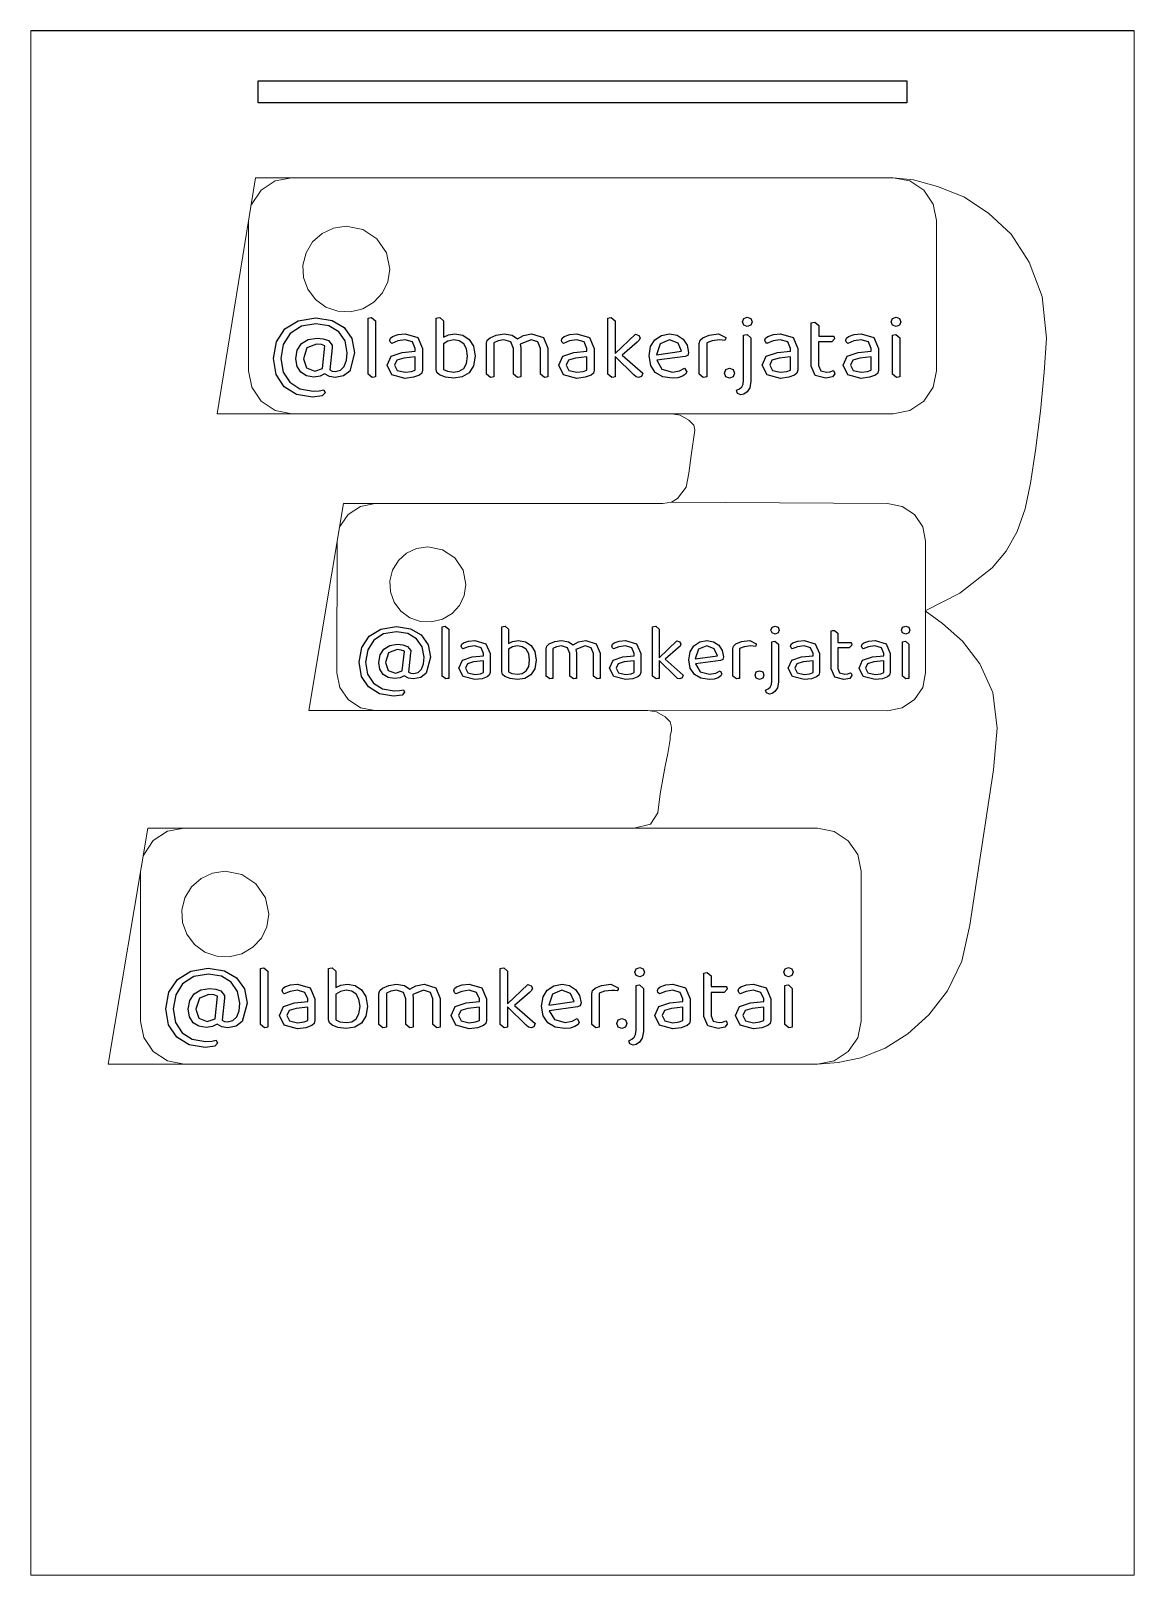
# Model space of a CAD drawing. Header units: millimetres. Extents: x 0 to 46.4, y 0 to 65.
import ezdxf

# ---------------------------------------------------------------- set-up
doc = ezdxf.new("R2010")
doc.units = ezdxf.units.MM
doc.layers.add('Corte', color=1, linetype='CONTINUOUS', lineweight=0)
doc.layers.add('Gravação', color=5, linetype='CONTINUOUS')

msp = doc.modelspace()

# ---------------------------------------------------------------- linework, layer by layer
at = {"layer": 'Corte', "linetype": 'CONTINUOUS', "lineweight": -3}
msp.add_line((46.429, 65), (0, 65), dxfattribs=at)
at = {"layer": 'Corte', "color": 1}
msp.add_line((26.593, 45.107), (26.958, 45.16), dxfattribs=at)
at = {"layer": 'Corte'}
for points in [[(0, 65), (0, 0), (46.429, 0), (46.429, 65)], [(12.733, 56.699), (12.253, 56.474), (11.858, 56.123), (11.578, 55.664), (11.447, 55.144), (11.474, 54.62), (11.652, 54.126), (11.975, 53.695), (12.412, 53.376), (12.913, 53.201), (13.444, 53.174), (13.97, 53.303), (14.436, 53.579), (14.792, 53.969), (15.02, 54.443), (15.1, 54.972), (14.961, 55.664), (14.564, 56.25), (13.97, 56.641), (13.27, 56.779), (13.27, 56.779)], [(16.233, 43.214), (15.811, 43.016), (15.465, 42.708), (15.219, 42.305), (15.104, 41.849), (15.128, 41.389), (15.284, 40.955), (15.568, 40.577), (15.951, 40.297), (16.391, 40.143), (16.857, 40.119), (17.319, 40.233), (17.727, 40.475), (18.04, 40.817), (18.24, 41.233), (18.311, 41.698), (18.189, 42.305), (17.84, 42.819), (17.319, 43.163), (16.704, 43.284), (16.704, 43.284)], [(7.64, 29.546), (7.16, 29.321), (6.765, 28.969), (6.485, 28.51), (6.354, 27.99), (6.381, 27.466), (6.56, 26.972), (6.882, 26.541), (7.319, 26.223), (7.82, 26.047), (8.351, 26.02), (8.877, 26.15), (9.343, 26.426), (9.699, 26.815), (9.927, 27.289), (10.008, 27.819), (9.868, 28.51), (9.471, 29.096), (8.877, 29.487), (8.177, 29.625), (8.177, 29.625)]]:
    msp.add_lwpolyline(points, close=True, dxfattribs=at)
for points in [[(26.958, 48.881), (7.835, 48.881), (9.45, 58.821), (36.285, 58.821)], [(9.261, 57.657), (9.693, 58.292), (10.286, 58.684), (10.987, 58.821)], [(25.968, 36.39), (26.333, 36.337), (26.697, 36.124), (26.906, 35.911), (26.958, 35.699), (26.958, 35.539), (26.906, 35.327), (26.906, 35.167), (26.801, 34.583), (26.697, 34.051), (26.489, 32.882), (26.385, 32.084), (26.072, 31.606), (25.395, 31.447), (33.106, 31.442), (33.807, 31.305), (34.401, 30.913), (34.798, 30.327), (34.937, 29.636), (34.937, 23.313), (34.798, 22.622), (34.401, 22.036), (33.807, 21.644), (33.106, 21.507), (33.979, 21.573), (34.93, 21.772), (35.946, 22.184), (36.91, 22.782), (37.796, 23.58), (38.578, 24.59), (39.177, 25.839), (39.515, 27.354), (39.776, 29.108), (40.141, 31.5), (40.505, 33.892), (40.662, 35.646), (40.479, 37.147), (39.932, 38.357), (39.203, 39.313), (38.369, 40.058), (38.004, 40.323), (37.64, 40.589), (39.099, 41.333), (40.453, 42.396), (41.043, 43.097), (41.509, 43.925), (41.85, 44.878), (42.069, 45.958), (42.277, 47.34), (42.486, 48.988), (42.642, 50.635), (42.746, 52.071), (42.564, 53.825), (42.017, 55.26), (41.248, 56.443), (40.297, 57.333), (39.268, 58.011), (38.161, 58.449), (37.145, 58.728), (36.285, 58.821), (36.985, 58.684), (37.579, 58.292), (37.976, 57.706), (38.116, 57.015), (38.116, 50.692), (37.976, 50.001), (37.579, 49.415), (36.985, 49.023), (36.285, 48.886), (26.958, 48.881), (27.323, 48.828), (27.687, 48.615), (27.896, 48.403), (27.948, 48.19), (27.791, 47.127), (27.687, 46.383), (27.583, 45.798), (27.218, 45.32), (26.958, 45.16), (36.049, 45.107), (36.664, 44.987), (37.185, 44.643), (37.534, 44.128), (37.656, 43.522), (37.656, 37.972), (37.534, 37.365), (37.185, 36.85), (36.664, 36.507), (36.049, 36.386), (25.968, 36.39), (11.691, 36.39), (13.15, 45.107), (26.593, 45.107)], [(10.987, 48.886), (10.286, 49.023), (9.693, 49.415), (9.296, 50.001), (9.156, 50.692), (9.156, 57.015)], [(12.98, 44.095), (13.351, 44.643), (13.873, 44.987), (14.488, 45.107)], [(14.473, 36.39), (13.873, 36.507), (13.351, 36.85), (13.003, 37.365), (12.881, 37.972), (12.884, 43.52)], [(33.106, 21.507), (3.249, 21.507), (4.917, 31.446), (25.395, 31.446)], [(4.722, 30.283), (5.15, 30.917), (5.744, 31.309), (6.445, 31.446)], [(6.445, 21.507), (5.744, 21.648), (5.15, 22.04), (4.753, 22.626), (4.614, 23.317), (4.614, 29.64)]]:
    msp.add_lwpolyline(points, dxfattribs=at)
at = {"layer": 'Gravação', "color": 1, "linetype": 'CONTINUOUS'}
msp.add_lwpolyline([(36.868, 62.895), (36.868, 61.966), (9.56, 61.966), (9.56, 62.895)], close=True, dxfattribs=at)
at = {"layer": 'Gravação'}
for points in [[(12.677, 50.681), (12.809, 50.662), (13.03, 50.72), (13.189, 50.88), (13.286, 51.133), (13.317, 51.45), (13.224, 51.947), (12.956, 52.333), (12.542, 52.582), (11.995, 52.674), (11.383, 52.566), (10.914, 52.268), (10.62, 51.806), (10.515, 51.209), (10.612, 50.639), (10.891, 50.207), (11.321, 49.932), (11.879, 49.833), (12.139, 49.852), (12.329, 49.89), (12.379, 49.771), (12.263, 49.634), (11.856, 49.584), (11.182, 49.699), (10.662, 50.024), (10.325, 50.532), (10.209, 51.209), (10.333, 51.913), (10.693, 52.452), (11.255, 52.8), (11.991, 52.922), (12.673, 52.815), (13.185, 52.517), (13.51, 52.05), (13.623, 51.446), (13.417, 50.678), (13.163, 50.477), (12.809, 50.41), (12.569, 50.448), (12.363, 50.559), (12.17, 50.463), (11.902, 50.429), (11.592, 50.479), (11.356, 50.628), (11.205, 50.869), (11.151, 51.194), (11.213, 51.561), (11.395, 51.836), (11.674, 52.008), (12.042, 52.069), (12.305, 52.039), (12.522, 51.962), (12.681, 51.775), (12.678, 51.717), (12.674, 51.66), (12.58, 50.731), (12.677, 50.681)], [(14.444, 50.421), (14.359, 50.41), (14.193, 50.548), (14.193, 52.907), (14.251, 52.922), (14.336, 52.934), (14.502, 52.796), (14.502, 50.437), (14.444, 50.421)], [(18.18, 52.188), (18.447, 52.016), (18.626, 51.725), (18.692, 51.312), (18.626, 50.896), (18.44, 50.605), (18.157, 50.433), (17.793, 50.379), (17.448, 50.425), (17.2, 50.525), (17.087, 50.62), (17.056, 50.75), (17.056, 52.907), (17.114, 52.922), (17.204, 52.933), (17.366, 52.796), (17.366, 52.111), (17.568, 52.203), (17.847, 52.245), (17.847, 52.245), (18.18, 52.188)], [(24.531, 50.421), (24.446, 50.41), (24.28, 50.548), (24.28, 52.907), (24.338, 52.922), (24.427, 52.934), (24.59, 52.796), (24.59, 51.419), (25.438, 52.23), (25.582, 52.184), (25.636, 52.081), (25.601, 51.985), (25.508, 51.893), (24.884, 51.354), (25.748, 50.59), (25.694, 50.456), (25.578, 50.406), (25.469, 50.433), (25.372, 50.517), (24.59, 51.293), (24.59, 50.437), (24.59, 50.437), (24.531, 50.421)], [(30.003, 52.888), (30.15, 52.945), (30.294, 52.888), (30.348, 52.754), (30.294, 52.616), (30.15, 52.563), (30.003, 52.616), (29.949, 52.754), (29.949, 52.754), (30.003, 52.888)], [(33.01, 50.498), (32.844, 50.892), (32.844, 52.708), (32.902, 52.723), (32.991, 52.735), (33.154, 52.597), (33.154, 52.157), (33.789, 52.157), (33.812, 52.104), (33.824, 52.035), (33.708, 51.905), (33.153, 51.905), (33.153, 50.911), (33.239, 50.693), (33.487, 50.632), (33.634, 50.655), (33.769, 50.708), (33.812, 50.651), (33.832, 50.571), (33.731, 50.433), (33.452, 50.379), (33.452, 50.379), (33.01, 50.498)], [(36.265, 52.888), (36.413, 52.945), (36.556, 52.888), (36.61, 52.754), (36.556, 52.616), (36.413, 52.563), (36.265, 52.616), (36.211, 52.754), (36.211, 52.754), (36.265, 52.888)], [(16.285, 52.096), (16.483, 51.626), (16.483, 50.72), (16.448, 50.59), (16.351, 50.509), (16.103, 50.418), (15.754, 50.375), (15.189, 50.517), (14.991, 50.926), (15.158, 51.305), (15.626, 51.465), (16.177, 51.519), (16.177, 51.626), (16.06, 51.905), (15.747, 51.993), (15.44, 51.947), (15.185, 51.844), (15.127, 51.905), (15.103, 51.981), (15.13, 52.069), (15.216, 52.134), (15.456, 52.215), (15.75, 52.245), (15.75, 52.245), (16.285, 52.096)], [(21.338, 51.905), (21.048, 51.993), (20.598, 51.817), (20.621, 51.653), (20.621, 50.437), (20.559, 50.421), (20.478, 50.41), (20.311, 50.548), (20.311, 51.63), (20.203, 51.905), (19.908, 51.993), (19.672, 51.955), (19.486, 51.867), (19.486, 50.437), (19.428, 50.421), (19.343, 50.41), (19.176, 50.548), (19.176, 51.852), (19.207, 51.978), (19.323, 52.085), (19.587, 52.196), (19.912, 52.245), (20.249, 52.188), (20.474, 52.039), (20.726, 52.184), (21.071, 52.245), (21.571, 52.096), (21.757, 51.645), (21.757, 50.437), (21.695, 50.421), (21.613, 50.41), (21.447, 50.548), (21.447, 51.63), (21.447, 51.63), (21.338, 51.905)], [(23.508, 52.096), (23.706, 51.626), (23.706, 50.72), (23.671, 50.59), (23.574, 50.509), (23.326, 50.418), (22.978, 50.375), (22.412, 50.517), (22.214, 50.926), (22.381, 51.305), (22.85, 51.465), (23.4, 51.519), (23.4, 51.626), (23.284, 51.905), (22.97, 51.993), (22.664, 51.947), (22.408, 51.844), (22.35, 51.905), (22.327, 51.981), (22.354, 52.069), (22.439, 52.134), (22.679, 52.215), (22.974, 52.245), (22.974, 52.245), (23.508, 52.096)], [(26.56, 50.757), (27.008, 50.632), (27.302, 50.685), (27.511, 50.8), (27.604, 50.655), (27.554, 50.551), (27.422, 50.463), (27.228, 50.402), (26.992, 50.379), (26.589, 50.44), (26.279, 50.62), (26.084, 50.917), (26.019, 51.324), (26.081, 51.71), (26.26, 52.001), (26.535, 52.18), (26.88, 52.245), (27.201, 52.188), (27.453, 52.024), (27.62, 51.775), (27.682, 51.461), (27.643, 51.339), (27.535, 51.297), (26.341, 51.133), (26.56, 50.757)], [(28.383, 50.421), (28.298, 50.41), (28.131, 50.548), (28.131, 51.844), (28.162, 51.981), (28.275, 52.085), (28.546, 52.196), (28.937, 52.245), (29.247, 52.092), (29.236, 52.02), (29.205, 51.966), (29.104, 51.981), (28.98, 51.989), (28.666, 51.95), (28.441, 51.866), (28.441, 50.437), (28.383, 50.421)], [(29.821, 49.936), (29.914, 50.016), (29.972, 50.135), (29.995, 50.314), (29.995, 52.188), (30.053, 52.203), (30.142, 52.215), (30.305, 52.073), (30.305, 50.257), (30.259, 49.982), (30.142, 49.806), (30.003, 49.71), (29.875, 49.683), (29.739, 49.741), (29.697, 49.871), (29.697, 49.871), (29.821, 49.936)], [(32.076, 52.096), (32.274, 51.626), (32.274, 50.72), (32.239, 50.59), (32.142, 50.509), (31.894, 50.418), (31.545, 50.375), (30.98, 50.517), (30.782, 50.926), (30.949, 51.305), (31.418, 51.465), (31.968, 51.519), (31.968, 51.626), (31.852, 51.905), (31.538, 51.993), (31.232, 51.947), (30.976, 51.844), (30.918, 51.905), (30.894, 51.981), (30.921, 52.069), (31.007, 52.134), (31.247, 52.215), (31.541, 52.245), (31.542, 52.245), (32.076, 52.096)], [(35.475, 52.096), (35.672, 51.626), (35.672, 50.72), (35.638, 50.59), (35.541, 50.509), (35.293, 50.418), (34.944, 50.375), (34.378, 50.517), (34.181, 50.926), (34.347, 51.305), (34.816, 51.465), (35.366, 51.519), (35.366, 51.626), (35.25, 51.905), (34.936, 51.993), (34.63, 51.947), (34.374, 51.844), (34.316, 51.905), (34.293, 51.981), (34.32, 52.069), (34.405, 52.134), (34.646, 52.215), (34.94, 52.245), (34.94, 52.245), (35.475, 52.096)], [(36.509, 50.421), (36.424, 50.41), (36.258, 50.548), (36.258, 52.188), (36.316, 52.203), (36.405, 52.215), (36.568, 52.073), (36.568, 50.437), (36.509, 50.421)], [(11.592, 50.811), (11.945, 50.681), (12.278, 50.796), (12.375, 51.744), (12.224, 51.794), (12.022, 51.817), (11.619, 51.653), (11.468, 51.194), (11.468, 51.194), (11.592, 50.811)], [(17.552, 51.943), (17.366, 51.832), (17.366, 50.75), (17.533, 50.67), (17.793, 50.632), (18.029, 50.67), (18.215, 50.796), (18.335, 51.006), (18.378, 51.312), (18.335, 51.618), (18.215, 51.829), (18.029, 51.951), (17.8, 51.993), (17.8, 51.993), (17.552, 51.943)], [(26.484, 51.832), (26.322, 51.37), (27.387, 51.515), (27.236, 51.859), (26.876, 51.997), (26.876, 51.997), (26.484, 51.832)], [(16.021, 50.658), (16.176, 50.724), (16.176, 51.278), (15.696, 51.228), (15.398, 51.136), (15.301, 50.93), (15.413, 50.704), (15.754, 50.628), (15.754, 50.628), (16.021, 50.658)], [(23.245, 50.658), (23.4, 50.724), (23.4, 51.278), (22.919, 51.228), (22.621, 51.136), (22.524, 50.93), (22.636, 50.704), (22.977, 50.628), (22.977, 50.628), (23.245, 50.658)], [(29.243, 50.743), (29.402, 50.804), (29.557, 50.743), (29.612, 50.59), (29.557, 50.441), (29.402, 50.379), (29.243, 50.441), (29.189, 50.59), (29.189, 50.59), (29.243, 50.743)], [(31.813, 50.658), (31.968, 50.724), (31.968, 51.278), (31.487, 51.228), (31.189, 51.136), (31.092, 50.93), (31.204, 50.704), (31.545, 50.628), (31.545, 50.628), (31.813, 50.658)], [(35.211, 50.658), (35.366, 50.724), (35.366, 51.278), (34.886, 51.228), (34.587, 51.136), (34.49, 50.93), (34.603, 50.704), (34.944, 50.628), (34.944, 50.628), (35.211, 50.658)], [(15.983, 37.962), (16.098, 37.945), (16.292, 37.996), (16.432, 38.137), (16.517, 38.358), (16.544, 38.637), (16.462, 39.073), (16.227, 39.412), (15.864, 39.63), (15.384, 39.711), (14.846, 39.617), (14.435, 39.355), (14.176, 38.949), (14.085, 38.425), (14.17, 37.925), (14.414, 37.546), (14.792, 37.304), (15.282, 37.217), (15.51, 37.234), (15.676, 37.267), (15.721, 37.163), (15.619, 37.042), (15.261, 36.999), (14.67, 37.1), (14.214, 37.385), (13.918, 37.831), (13.816, 38.425), (13.925, 39.043), (14.241, 39.516), (14.734, 39.822), (15.38, 39.929), (15.979, 39.835), (16.428, 39.573), (16.714, 39.164), (16.812, 38.633), (16.632, 37.959), (16.409, 37.783), (16.098, 37.724), (15.887, 37.757), (15.707, 37.855), (15.537, 37.771), (15.302, 37.741), (15.03, 37.784), (14.823, 37.915), (14.69, 38.127), (14.642, 38.412), (14.697, 38.734), (14.857, 38.976), (15.101, 39.127), (15.425, 39.18), (15.656, 39.154), (15.846, 39.086), (15.986, 38.922), (15.983, 38.872), (15.979, 38.821), (15.897, 38.006), (15.983, 37.962)], [(17.534, 37.734), (17.459, 37.724), (17.313, 37.845), (17.313, 39.916), (17.364, 39.929), (17.438, 39.939), (17.585, 39.818), (17.585, 37.747), (17.534, 37.734)], [(20.813, 39.285), (21.047, 39.134), (21.204, 38.878), (21.262, 38.516), (21.204, 38.15), (21.041, 37.895), (20.792, 37.744), (20.473, 37.697), (20.17, 37.737), (19.952, 37.825), (19.854, 37.908), (19.826, 38.023), (19.826, 39.916), (19.877, 39.929), (19.956, 39.939), (20.098, 39.818), (20.098, 39.217), (20.275, 39.298), (20.52, 39.335), (20.52, 39.335), (20.813, 39.285)], [(26.388, 37.734), (26.313, 37.724), (26.167, 37.845), (26.167, 39.916), (26.218, 39.929), (26.296, 39.939), (26.439, 39.818), (26.439, 38.61), (27.184, 39.321), (27.31, 39.281), (27.357, 39.191), (27.327, 39.107), (27.245, 39.026), (26.698, 38.553), (27.456, 37.882), (27.408, 37.764), (27.306, 37.721), (27.211, 37.744), (27.126, 37.818), (26.439, 38.499), (26.439, 37.747), (26.439, 37.747), (26.388, 37.734)], [(31.191, 39.899), (31.32, 39.949), (31.446, 39.899), (31.494, 39.781), (31.446, 39.66), (31.32, 39.613), (31.191, 39.66), (31.143, 39.781), (31.143, 39.781), (31.191, 39.899)], [(33.831, 37.801), (33.684, 38.147), (33.684, 39.741), (33.735, 39.754), (33.814, 39.765), (33.956, 39.644), (33.956, 39.258), (34.514, 39.258), (34.535, 39.211), (34.545, 39.15), (34.443, 39.036), (33.956, 39.036), (33.956, 38.163), (34.031, 37.972), (34.249, 37.918), (34.378, 37.939), (34.497, 37.986), (34.535, 37.935), (34.552, 37.865), (34.463, 37.744), (34.218, 37.697), (34.218, 37.697), (33.831, 37.801)], [(36.688, 39.899), (36.817, 39.949), (36.943, 39.899), (36.991, 39.781), (36.943, 39.66), (36.817, 39.613), (36.688, 39.66), (36.64, 39.781), (36.64, 39.781), (36.688, 39.899)], [(19.149, 39.204), (19.323, 38.791), (19.323, 37.996), (19.292, 37.882), (19.207, 37.811), (18.99, 37.731), (18.683, 37.694), (18.187, 37.818), (18.013, 38.177), (18.16, 38.509), (18.571, 38.65), (19.054, 38.697), (19.054, 38.791), (18.952, 39.036), (18.677, 39.113), (18.408, 39.073), (18.183, 38.983), (18.132, 39.036), (18.112, 39.103), (18.136, 39.181), (18.211, 39.238), (18.422, 39.308), (18.68, 39.335), (18.68, 39.335), (19.149, 39.204)], [(20.262, 39.07), (20.098, 38.972), (20.098, 38.023), (20.245, 37.952), (20.473, 37.919), (20.68, 37.952), (20.843, 38.063), (20.949, 38.247), (20.986, 38.516), (20.949, 38.785), (20.843, 38.969), (20.68, 39.077), (20.479, 39.113), (20.479, 39.113), (20.262, 39.07)], [(23.585, 39.036), (23.33, 39.113), (22.935, 38.959), (22.956, 38.815), (22.956, 37.747), (22.901, 37.734), (22.83, 37.724), (22.684, 37.845), (22.684, 38.795), (22.588, 39.036), (22.33, 39.113), (22.122, 39.08), (21.959, 39.003), (21.959, 37.747), (21.908, 37.734), (21.833, 37.724), (21.687, 37.845), (21.687, 38.989), (21.714, 39.1), (21.816, 39.194), (22.048, 39.291), (22.333, 39.335), (22.629, 39.285), (22.827, 39.154), (23.048, 39.281), (23.35, 39.335), (23.789, 39.204), (23.952, 38.808), (23.952, 37.747), (23.898, 37.734), (23.827, 37.724), (23.68, 37.845), (23.68, 38.795), (23.68, 38.795), (23.585, 39.036)], [(25.49, 39.204), (25.663, 38.791), (25.663, 37.996), (25.633, 37.882), (25.548, 37.811), (25.33, 37.731), (25.024, 37.694), (24.527, 37.818), (24.354, 38.177), (24.5, 38.509), (24.912, 38.65), (25.395, 38.697), (25.395, 38.791), (25.293, 39.036), (25.017, 39.113), (24.748, 39.073), (24.524, 38.983), (24.473, 39.036), (24.453, 39.103), (24.476, 39.181), (24.551, 39.238), (24.762, 39.308), (25.021, 39.335), (25.021, 39.335), (25.49, 39.204)], [(28.169, 38.028), (28.561, 37.919), (28.82, 37.966), (29.004, 38.066), (29.085, 37.939), (29.041, 37.848), (28.925, 37.771), (28.755, 37.717), (28.548, 37.697), (28.194, 37.75), (27.922, 37.908), (27.751, 38.169), (27.694, 38.526), (27.749, 38.865), (27.905, 39.12), (28.147, 39.278), (28.449, 39.335), (28.732, 39.285), (28.953, 39.14), (29.099, 38.922), (29.153, 38.647), (29.119, 38.54), (29.024, 38.503), (27.976, 38.358), (28.169, 38.028)], [(28.102, 38.972), (27.959, 38.566), (28.895, 38.694), (28.762, 38.996), (28.446, 39.117), (28.446, 39.117), (28.102, 38.972)], [(29.769, 37.734), (29.694, 37.724), (29.548, 37.845), (29.548, 38.983), (29.575, 39.103), (29.674, 39.194), (29.912, 39.291), (30.255, 39.335), (30.528, 39.201), (30.517, 39.137), (30.49, 39.09), (30.402, 39.103), (30.293, 39.11), (30.017, 39.076), (29.82, 39.002), (29.82, 37.747), (29.769, 37.734)], [(31.031, 37.308), (31.113, 37.378), (31.164, 37.482), (31.184, 37.64), (31.184, 39.285), (31.235, 39.298), (31.313, 39.308), (31.456, 39.184), (31.456, 37.59), (31.415, 37.348), (31.313, 37.194), (31.191, 37.11), (31.079, 37.086), (30.96, 37.137), (30.922, 37.251), (30.922, 37.251), (31.031, 37.308)], [(33.011, 39.204), (33.184, 38.791), (33.184, 37.996), (33.154, 37.882), (33.069, 37.811), (32.851, 37.731), (32.545, 37.694), (32.048, 37.818), (31.875, 38.177), (32.021, 38.509), (32.433, 38.65), (32.916, 38.697), (32.916, 38.791), (32.814, 39.036), (32.538, 39.113), (32.269, 39.073), (32.045, 38.983), (31.994, 39.036), (31.973, 39.103), (31.997, 39.181), (32.072, 39.238), (32.283, 39.308), (32.541, 39.335), (32.541, 39.335), (33.011, 39.204)], [(35.994, 39.204), (36.168, 38.791), (36.168, 37.996), (36.137, 37.882), (36.052, 37.811), (35.834, 37.731), (35.528, 37.694), (35.031, 37.818), (34.858, 38.177), (35.004, 38.509), (35.416, 38.65), (35.899, 38.697), (35.899, 38.791), (35.797, 39.036), (35.521, 39.113), (35.253, 39.073), (35.028, 38.983), (34.977, 39.036), (34.957, 39.103), (34.98, 39.181), (35.055, 39.238), (35.266, 39.308), (35.525, 39.335), (35.525, 39.335), (35.994, 39.204)], [(36.902, 37.734), (36.827, 37.724), (36.681, 37.845), (36.681, 39.285), (36.732, 39.298), (36.81, 39.308), (36.953, 39.184), (36.953, 37.747), (36.902, 37.734)], [(15.03, 38.076), (15.34, 37.962), (15.632, 38.063), (15.717, 38.895), (15.585, 38.939), (15.408, 38.959), (15.054, 38.815), (14.921, 38.412), (14.921, 38.412), (15.03, 38.076)], [(18.918, 37.942), (19.054, 37.999), (19.054, 38.486), (18.632, 38.442), (18.37, 38.362), (18.285, 38.18), (18.384, 37.982), (18.683, 37.915), (18.683, 37.915), (18.918, 37.942)], [(25.258, 37.942), (25.395, 37.999), (25.395, 38.486), (24.973, 38.442), (24.711, 38.362), (24.626, 38.18), (24.724, 37.982), (25.024, 37.915), (25.024, 37.915), (25.258, 37.942)], [(32.779, 37.942), (32.915, 37.999), (32.915, 38.486), (32.494, 38.442), (32.232, 38.362), (32.147, 38.18), (32.245, 37.982), (32.545, 37.915), (32.545, 37.915), (32.779, 37.942)], [(35.763, 37.942), (35.899, 37.999), (35.899, 38.486), (35.477, 38.442), (35.215, 38.362), (35.13, 38.18), (35.229, 37.982), (35.528, 37.915), (35.528, 37.915), (35.763, 37.942)], [(30.524, 38.016), (30.664, 38.07), (30.8, 38.016), (30.847, 37.882), (30.8, 37.751), (30.664, 37.697), (30.524, 37.751), (30.477, 37.882), (30.477, 37.882), (30.524, 38.016)], [(9.917, 23.047), (9.832, 23.035), (9.665, 23.173), (9.665, 25.532), (9.724, 25.547), (9.809, 25.559), (9.975, 25.421), (9.975, 23.062), (9.917, 23.047)], [(13.653, 24.813), (13.92, 24.641), (14.099, 24.35), (14.165, 23.938), (14.099, 23.521), (13.913, 23.23), (13.63, 23.058), (13.265, 23.005), (12.921, 23.05), (12.673, 23.15), (12.56, 23.245), (12.529, 23.375), (12.529, 25.532), (12.587, 25.547), (12.676, 25.559), (12.839, 25.421), (12.839, 24.737), (13.041, 24.828), (13.32, 24.87), (13.32, 24.871), (13.653, 24.813)], [(20.004, 23.047), (19.919, 23.035), (19.752, 23.173), (19.752, 25.532), (19.811, 25.547), (19.9, 25.559), (20.063, 25.421), (20.063, 24.045), (20.911, 24.855), (21.055, 24.809), (21.109, 24.706), (21.074, 24.611), (20.981, 24.519), (20.357, 23.98), (21.221, 23.215), (21.167, 23.081), (21.051, 23.031), (20.942, 23.058), (20.845, 23.142), (20.063, 23.918), (20.063, 23.062), (20.062, 23.062), (20.004, 23.047)], [(25.476, 25.513), (25.623, 25.57), (25.766, 25.513), (25.821, 25.379), (25.766, 25.241), (25.623, 25.188), (25.476, 25.241), (25.422, 25.379), (25.422, 25.379), (25.476, 25.513)], [(28.483, 23.123), (28.316, 23.517), (28.316, 25.333), (28.375, 25.348), (28.464, 25.36), (28.626, 25.222), (28.626, 24.783), (29.262, 24.783), (29.285, 24.729), (29.297, 24.66), (29.181, 24.53), (28.626, 24.53), (28.626, 23.536), (28.711, 23.318), (28.959, 23.257), (29.107, 23.28), (29.242, 23.333), (29.285, 23.276), (29.304, 23.196), (29.204, 23.058), (28.925, 23.005), (28.925, 23.005), (28.483, 23.123)], [(31.738, 25.513), (31.886, 25.57), (32.029, 25.513), (32.083, 25.379), (32.029, 25.241), (31.886, 25.188), (31.738, 25.241), (31.684, 25.379), (31.684, 25.379), (31.738, 25.513)], [(11.758, 24.721), (11.956, 24.251), (11.956, 23.345), (11.921, 23.215), (11.824, 23.135), (11.576, 23.043), (11.227, 23.001), (10.661, 23.142), (10.464, 23.551), (10.63, 23.93), (11.099, 24.09), (11.65, 24.144), (11.65, 24.251), (11.533, 24.53), (11.219, 24.618), (10.913, 24.572), (10.658, 24.469), (10.599, 24.53), (10.576, 24.607), (10.603, 24.695), (10.689, 24.76), (10.929, 24.84), (11.223, 24.871), (11.223, 24.871), (11.758, 24.721)], [(16.811, 24.53), (16.52, 24.618), (16.071, 24.442), (16.094, 24.278), (16.094, 23.062), (16.032, 23.047), (15.951, 23.035), (15.784, 23.173), (15.784, 24.255), (15.676, 24.53), (15.381, 24.618), (15.145, 24.58), (14.959, 24.492), (14.959, 23.062), (14.901, 23.047), (14.816, 23.035), (14.649, 23.173), (14.649, 24.477), (14.68, 24.603), (14.796, 24.71), (15.06, 24.821), (15.385, 24.871), (15.722, 24.813), (15.947, 24.664), (16.199, 24.809), (16.544, 24.871), (17.044, 24.721), (17.23, 24.27), (17.23, 23.062), (17.168, 23.047), (17.086, 23.035), (16.92, 23.173), (16.92, 24.255), (16.92, 24.255), (16.811, 24.53)], [(18.981, 24.721), (19.179, 24.251), (19.179, 23.345), (19.144, 23.215), (19.047, 23.135), (18.799, 23.043), (18.45, 23.001), (17.885, 23.142), (17.687, 23.551), (17.854, 23.93), (18.323, 24.09), (18.873, 24.144), (18.873, 24.251), (18.757, 24.53), (18.443, 24.618), (18.137, 24.572), (17.881, 24.469), (17.823, 24.53), (17.799, 24.607), (17.827, 24.695), (17.912, 24.76), (18.152, 24.84), (18.447, 24.871), (18.447, 24.871), (18.981, 24.721)], [(22.033, 23.382), (22.48, 23.257), (22.775, 23.31), (22.984, 23.425), (23.077, 23.28), (23.027, 23.177), (22.895, 23.089), (22.701, 23.028), (22.465, 23.005), (22.062, 23.065), (21.752, 23.245), (21.557, 23.542), (21.492, 23.949), (21.554, 24.335), (21.733, 24.626), (22.008, 24.806), (22.353, 24.871), (22.674, 24.813), (22.926, 24.649), (23.093, 24.4), (23.155, 24.087), (23.116, 23.964), (23.007, 23.922), (21.814, 23.758), (22.033, 23.382)], [(23.856, 23.047), (23.771, 23.035), (23.604, 23.173), (23.604, 24.469), (23.635, 24.607), (23.748, 24.71), (24.019, 24.821), (24.41, 24.871), (24.72, 24.718), (24.709, 24.645), (24.678, 24.591), (24.577, 24.607), (24.453, 24.614), (24.139, 24.576), (23.914, 24.492), (23.914, 23.062), (23.856, 23.047)], [(25.294, 22.561), (25.387, 22.641), (25.445, 22.76), (25.468, 22.94), (25.468, 24.813), (25.526, 24.828), (25.615, 24.84), (25.778, 24.698), (25.778, 22.882), (25.732, 22.607), (25.615, 22.431), (25.476, 22.335), (25.348, 22.309), (25.212, 22.366), (25.17, 22.496), (25.17, 22.496), (25.294, 22.561)], [(27.549, 24.721), (27.747, 24.251), (27.747, 23.345), (27.712, 23.215), (27.615, 23.135), (27.367, 23.043), (27.018, 23.001), (26.453, 23.142), (26.255, 23.551), (26.422, 23.93), (26.89, 24.09), (27.441, 24.144), (27.441, 24.251), (27.324, 24.53), (27.011, 24.618), (26.704, 24.572), (26.449, 24.469), (26.391, 24.53), (26.367, 24.607), (26.394, 24.695), (26.48, 24.76), (26.72, 24.84), (27.014, 24.871), (27.014, 24.871), (27.549, 24.721)], [(30.948, 24.721), (31.145, 24.251), (31.145, 23.345), (31.111, 23.215), (31.014, 23.135), (30.766, 23.043), (30.417, 23.001), (29.851, 23.142), (29.654, 23.551), (29.82, 23.93), (30.289, 24.09), (30.839, 24.144), (30.839, 24.251), (30.723, 24.53), (30.409, 24.618), (30.103, 24.572), (29.847, 24.469), (29.789, 24.53), (29.766, 24.607), (29.793, 24.695), (29.878, 24.76), (30.118, 24.84), (30.413, 24.871), (30.413, 24.871), (30.948, 24.721)], [(31.982, 23.047), (31.897, 23.035), (31.731, 23.173), (31.731, 24.813), (31.789, 24.828), (31.878, 24.84), (32.041, 24.698), (32.041, 23.062), (31.982, 23.047)], [(7.065, 23.437), (7.418, 23.307), (7.751, 23.421), (7.848, 24.37), (7.697, 24.419), (7.495, 24.442), (7.092, 24.278), (6.941, 23.819), (6.941, 23.819), (7.065, 23.437)], [(13.025, 24.568), (12.839, 24.458), (12.839, 23.375), (13.006, 23.295), (13.265, 23.257), (13.502, 23.295), (13.688, 23.421), (13.808, 23.632), (13.851, 23.938), (13.808, 24.243), (13.688, 24.454), (13.502, 24.576), (13.273, 24.618), (13.273, 24.618), (13.025, 24.568)], [(21.957, 24.458), (21.795, 23.995), (22.86, 24.14), (22.709, 24.484), (22.349, 24.622), (22.349, 24.622), (21.957, 24.458)], [(11.494, 23.284), (11.649, 23.349), (11.649, 23.903), (11.169, 23.854), (10.871, 23.762), (10.774, 23.555), (10.886, 23.33), (11.227, 23.253), (11.227, 23.253), (11.494, 23.284)], [(18.718, 23.284), (18.873, 23.349), (18.873, 23.903), (18.392, 23.854), (18.094, 23.762), (17.997, 23.555), (18.109, 23.33), (18.45, 23.253), (18.45, 23.253), (18.718, 23.284)], [(24.716, 23.368), (24.875, 23.429), (25.03, 23.368), (25.085, 23.215), (25.03, 23.066), (24.875, 23.005), (24.716, 23.066), (24.662, 23.215), (24.662, 23.215), (24.716, 23.368)], [(27.285, 23.284), (27.44, 23.349), (27.44, 23.903), (26.96, 23.854), (26.662, 23.762), (26.565, 23.555), (26.677, 23.33), (27.018, 23.253), (27.018, 23.253), (27.285, 23.284)], [(30.684, 23.284), (30.839, 23.349), (30.839, 23.903), (30.359, 23.854), (30.06, 23.762), (29.963, 23.555), (30.076, 23.33), (30.417, 23.253), (30.417, 23.253), (30.684, 23.284)]]:
    msp.add_lwpolyline(points, dxfattribs=at)
msp.add_lwpolyline([(8.15, 23.307), (8.282, 23.288), (8.503, 23.345), (8.662, 23.505), (8.759, 23.758), (8.79, 24.075), (8.697, 24.572), (8.429, 24.958), (8.015, 25.207), (7.468, 25.299), (6.856, 25.192), (6.387, 24.893), (6.093, 24.431), (5.988, 23.834), (6.085, 23.265), (6.364, 22.832), (6.794, 22.557), (7.352, 22.458), (7.612, 22.477), (7.802, 22.515), (7.852, 22.397), (7.736, 22.259), (7.329, 22.209), (6.655, 22.324), (6.135, 22.649), (5.798, 23.158), (5.682, 23.834), (5.806, 24.538), (6.166, 25.077), (6.728, 25.425), (7.464, 25.547), (8.146, 25.44), (8.658, 25.142), (8.983, 24.676), (9.096, 24.071), (8.89, 23.303), (8.636, 23.102), (8.282, 23.035), (8.042, 23.073), (7.836, 23.184), (7.643, 23.089), (7.375, 23.054), (7.065, 23.104), (6.829, 23.253), (6.678, 23.494), (6.623, 23.819), (6.685, 24.186), (6.868, 24.461), (7.147, 24.633), (7.515, 24.695), (7.778, 24.664), (7.995, 24.587), (8.154, 24.4), (8.15, 24.343), (8.147, 24.285), (8.053, 23.356)], close=True, dxfattribs=at)

doc.saveas('drawing.dxf')
